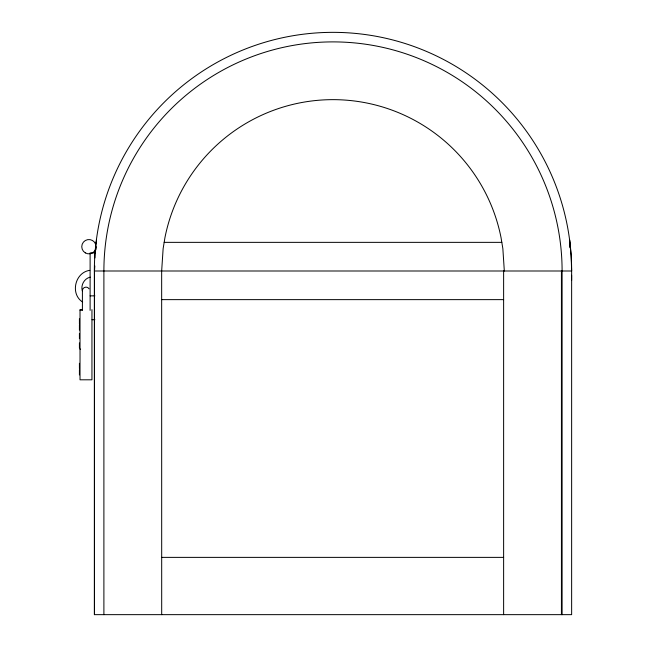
<?xml version="1.0" encoding="UTF-8"?>
<svg xmlns="http://www.w3.org/2000/svg" width="647" height="647" viewBox="0 0 647 647"><rect width="100%" height="100%" fill="white"/><g stroke="black" fill="none" stroke-linecap="round" stroke-linejoin="round"><path stroke-width="0.97" d="M94.486 270.931L94.818 265.917M95.869 249.888L96.063 246.879M96.266 243.87L96.524 239.867L96.144 243.749M95.19 253.454L95.473 250.543M89.771 270.349C74.963 272.371 69.933 294.053 82.654 302.044M90.224 277.151C84.312 278.428 80.608 285.084 82.282 290.835M164.168 242.358L501.821 242.358M94.349 270.996L571.641 270.996L571.641 614.65L94.349 614.65L94.349 270.996A238.646 238.646 0 0 1 332.995 32.35A238.646 238.646 0 0 1 571.641 270.996L571.131 255.387L569.595 239.851L569.91 247.769M571.641 280.402L571.641 275.274M90.111 295.857L94.883 295.857M161.693 299.634L503.625 299.634M81.999 309.606L80.018 309.606L80.018 379.805L91.947 379.805L91.947 309.606M80.018 310.18L81.999 310.18M92.02 319.723L94.883 319.723M80.018 349.154L80.608 349.154M161.693 557.374L503.625 557.374M89.084 288.853C87.458 285.723 82.242 287.122 82.404 290.64L82.404 310.431M504.32 270.996L502.856 248.634L501.029 237.57A171.326 171.326 0 0 0 164.953 237.57L163.133 248.634L161.661 270.996L161.693 614.65M562.097 614.65L562.097 270.996A229.103 229.103 0 0 0 332.995 41.893A229.103 229.103 0 0 0 103.892 270.996L103.892 614.65M561.426 270.996L561.426 614.65M503.625 270.996L503.625 614.65M94.883 257.902L94.883 252.904L90.111 252.904L90.111 310.39M94.486 270.996L94.486 614.65M79.419 318.817L79.419 323.969M79.419 324.923L79.419 330.075M79.419 333.528L79.419 338.68M79.419 342.934L79.419 348.086M79.419 363.282L79.419 368.434M79.419 369.777L79.419 374.928M85.339 252.904A7.157 7.157 0 0 0 96.079 246.701A7.157 7.157 0 0 0 85.339 240.506A7.157 7.157 0 0 0 85.339 252.904"/></g></svg>
